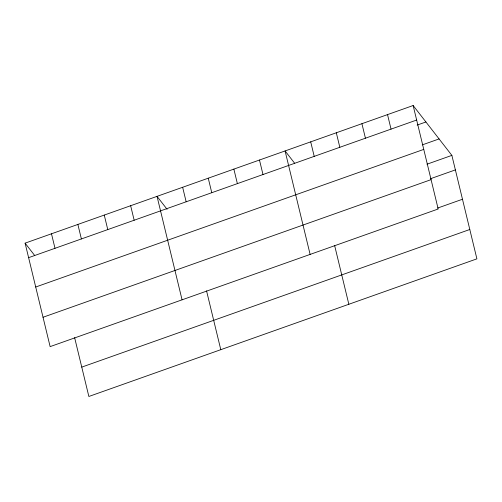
<?xml version="1.0" encoding="UTF-8"?>
<svg xmlns="http://www.w3.org/2000/svg" width="502" height="502" viewBox="0 0 502 502"><rect width="100%" height="100%" fill="white"/><g stroke="black" fill="none" stroke-linecap="round" stroke-linejoin="round"><path stroke-width="0.75" d="M413.14 105.527L438.177 208.995L50.131 346.618L25.1 243.15L413.14 105.527L451.869 155.382L476.9 258.85L88.86 396.473L74.622 337.633M28.614 257.664L416.654 120.041M417.143 125.092L425.922 121.98M422.257 144.896L439.087 138.928M35.711 287.018L423.757 149.395M426.989 164.204L451.869 155.382M430.503 178.718L455.377 169.896M43.028 317.264L431.074 179.641M437.6 208.073L462.48 199.25M81.757 367.119L469.797 229.496M294.674 163.282L285.086 150.939L310.123 254.414M167.078 209.284L157.032 196.357L182.069 299.826M25.1 243.15L34.682 255.487M387.531 114.607L391.045 129.127M361.923 123.693L365.431 138.207M336.309 132.773L339.823 147.293M310.7 141.859L314.214 156.373M334.608 245.422L348.846 304.268M259.478 160.025L262.992 174.539M233.869 169.105L237.377 183.625M208.255 178.191L211.769 192.705M182.646 187.271L186.154 201.791M206.554 290.84L220.792 349.681M130.645 205.713L134.16 220.234M104.259 215.076L107.773 229.59M77.873 224.432L81.387 238.952M51.486 233.794L55 248.308"/></g></svg>
